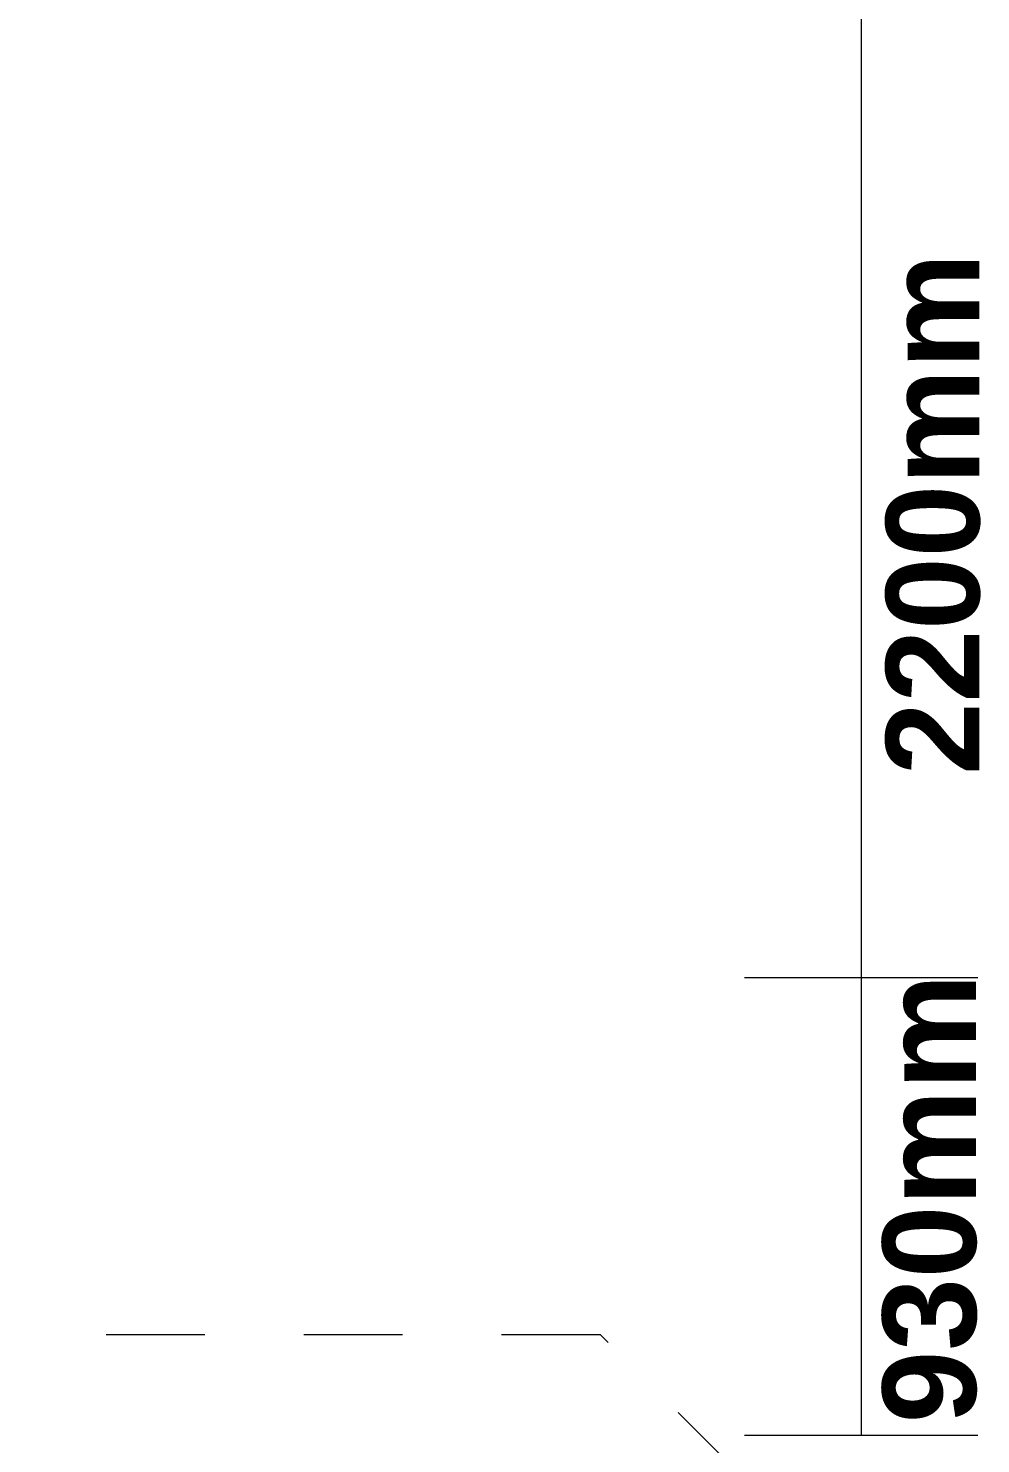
# Model space of a CAD drawing. Header units: millimetres. Extents: x -100675 to 28000, y -21133 to 42228.
# Drawn here: x -57778 to -55739, y 6027 to 9059 of the extents above; entities that cross this region are included whole.
import ezdxf

# ---------------------------------------------------------------- set-up
doc = ezdxf.new("R2010")
doc.units = ezdxf.units.MM
doc.header["$MEASUREMENT"] = 0
doc.linetypes.add('Dashed', pattern=[423.333333, 211.666667, -211.666667])
for name, color, linetype, lineweight, true_color in [('New_Annotation - Text_Pen_No__86', 7, 'Continuous', 20, 0x5555ff), ('New_ARCHICAD Doors_Pen_No__23', 7, 'Continuous', 20, 0xff6600), ('New_ARCHICAD Doors_Pen_No__3', 7, 'Continuous', 18, 0xff6600), ('New_Structural - Bearing_Pen_No__61', 7, 'Continuous', 20, 0x6a6a6a)]:
    doc.layers.add(name, color=color, linetype=linetype, lineweight=lineweight, true_color=true_color)
doc.layers.add('New_ARCHICAD Doors', color=7, linetype='Continuous')
doc.layers.add('New_Structural - Bearing', color=7, linetype='Continuous')
doc.layers.add('New_ARCHICAD Doors_Pen_No__47', color=7, linetype='Continuous', lineweight=25)
doc.layers.add('New_Structural - Bearing_Pen_No__20', color=1, linetype='Continuous', lineweight=0)
doc.styles.add('GENERATED_STYLE_2', font='arial.ttf')

# ---------------------------------------------------------------- blocks, each defined once
blk = doc.blocks.new('Arch Sliding Door with Sidelight on Side 2 and Transom 24')
at = {"layer": 'New_ARCHICAD Doors_Pen_No__23', "color": 30, "linetype": 'Continuous', "lineweight": 20, "true_color": 0xff6600}
for p, q in [((-1200, 0), (-1250, 0)), ((-1250, 0), (-1250, -115)), ((-1200, -115), (-1200, 0)), ((-30, 0), (-80, 0)), ((-80, 0), (-80, -115)), ((-30, -115), (-30, 0)), ((1250, 0), (1200, 0)), ((1200, 0), (1200, -115)), ((1250, -115), (1250, 0)), ((-1250, -115), (-1200, -115)), ((-80, -115), (-30, -115)), ((1200, -115), (1250, -115))]:
    blk.add_line(p, q, dxfattribs=at)
at = {"layer": 'New_ARCHICAD Doors_Pen_No__23', "color": 30, "linetype": 'Continuous', "lineweight": 20, "true_color": 0xff6600, "flags": 128}
blk.add_lwpolyline([(-1200, -115), (-80, -115), (-80, 0), (-1200, 0)], close=True, dxfattribs=at)
at = {"layer": 'New_ARCHICAD Doors_Pen_No__3', "color": 30, "linetype": 'Continuous', "lineweight": 18, "true_color": 0xff6600}
for p, q in [((1200, 0), (585, 0)), ((585, -80), (-30, -80)), ((477.5, -200), (427.5, -150)), ((277.5, -200), (477.5, -200)), ((477.5, -200), (427.5, -250))]:
    blk.add_line(p, q, dxfattribs=at)
at = {"layer": 'New_ARCHICAD Doors_Pen_No__47', "color": 7, "linetype": 'Continuous', "lineweight": 25}
for p, q in [((-1250, -115), (-1250, -15)), ((-1250, -115), (-1250, -15)), ((1250, -115), (1250, -15)), ((1250, -115), (1250, -15))]:
    blk.add_line(p, q, dxfattribs=at)
blk = doc.blocks.new('Wall_18', base_point=(-56365.8, 5944.5))
at = {"layer": 'New_ARCHICAD Doors', "color": 21, "linetype": 'Continuous', "lineweight": 18, "true_color": 0xff9955, "zscale": 1000, "rotation": 180}
blk.add_blockref('Arch Sliding Door with Sidelight on Side 2 and Transom 24', (-59018.6, 5829.5), dxfattribs=at)

msp = doc.modelspace()

# ---------------------------------------------------------------- linework, layer by layer
at = {"layer": 'New_Structural - Bearing_Pen_No__20', "color": 1, "linetype": 'Dashed', "lineweight": 0}
msp.add_line((-56553.5, 6260.7), (-64348, 6260.7), dxfattribs=at)
at = {"layer": 'New_Structural - Bearing_Pen_No__61', "color": 251, "linetype": 'Continuous', "lineweight": 20, "true_color": 0x6a6a6a}
for p, q in [((-55995.2, 12948), (-55995.2, 6044.5)), ((-55745.2, 7025.4), (-56245.2, 7025.4)), ((-55745.2, 6044.5), (-56245.2, 6044.5))]:
    msp.add_line(p, q, dxfattribs=at)

# ---------------------------------------------------------------- block references
at = {"layer": 'New_Structural - Bearing', "color": 7, "lineweight": 25}
msp.add_blockref('Wall_18', (-56365.8, 5944.5), dxfattribs=at)

# ---------------------------------------------------------------- texts
at = {"layer": 'New_Annotation - Text_Pen_No__86', "color": 173, "linetype": 'Continuous', "lineweight": 20, "true_color": 0x5555ff, "char_height": 200, "attachment_point": 2, "rotation": 90, "style": 'GENERATED_STYLE_2'}
for s, insert in [('\\A1;{\\pqc;\\fArial|b1|i0|c0|p34;2200mm}', (-55942.1, 8019)), ('\\A1;{\\pqc;\\fArial|b1|i0|c0|p34;930mm}', (-55949.4, 6552.5))]:
    msp.add_mtext(s, dxfattribs=dict(at, insert=insert))

# ---------------------------------------------------------------- next in the draw order: linework, layer by layer
at = {"layer": 'New_Structural - Bearing_Pen_No__20', "color": 1, "linetype": 'Dashed', "lineweight": 0}
msp.add_line((-56237.2, 5944.5), (-56553.5, 6260.7), dxfattribs=at)

doc.saveas('drawing.dxf')
